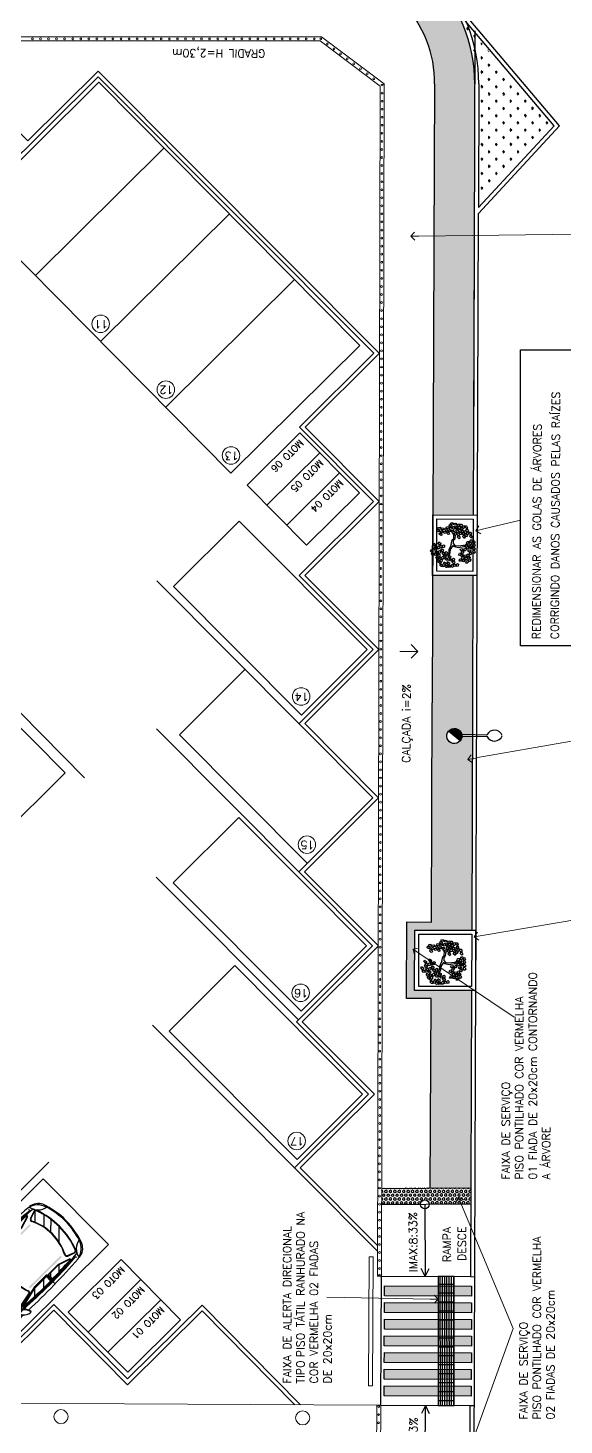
# Model space of a CAD drawing. Extents: x -1057 to 3416, y -340 to 4111.
# Drawn here: x -698.91 to -685.6, y 281.49 to 316.17 of the extents above; entities that cross this region are included whole.
import ezdxf

# ---------------------------------------------------------------- set-up
doc = ezdxf.new("R2010")
doc.units = 0
doc.header["$LTSCALE"] = 50
for name, pattern in [('CONTINU', [0]), ('DGN Style 1', [0.003115, 5.18318e-06, -0.00311]), ('HIDDEN', [9.525, 6.35, -3.175])]:
    doc.linetypes.add(name, pattern=pattern)
doc.layers.add('0.1', color=8, linetype='Continuous', lineweight=13)
doc.layers.add('Margem A3', color=8, linetype='DGN Style 1', lineweight=0)
for name, color, linetype in [('GRAMA', 90, 'Continuous'), ('HAC', 1, 'Continuous'), ('layout', 1, 'Continuous'), ('luminaria', 10, 'Continuous'), ('medir projeto', 6, 'Continuous'), ('OK', 96, 'Continuous'), ('Poste de cimento', 7, 'Continuous')]:
    doc.layers.add(name, color=color, linetype=linetype)
doc.styles.add('60x100', font='romans.shx', dxfattribs={"height": 0.2})
doc.styles.add('80X50', font='romans.shx')
doc.styles.add('ROMANS', font='romans')
doc.styles.get("Standard").update_dxf_attribs({"font": 'romans.shx'})
pattern_1 = [(90.064457, (-575.63257, -165.588903), (-0.0549925784, -6.1866e-05), [0.03175, -0.0635]), (210.064457, (-575.63257, -165.588903), (0.027549867, -0.047594037), [0.03175, -0.0635]), (150.064457, (-575.632603, -165.557153), (-0.0274427115, -0.047655903), [0.03175, -0.0635])]

# ---------------------------------------------------------------- blocks, each defined once
blk = doc.blocks.new('Car')
at = {"layer": 'layout', "color": 8}
for p, q in [((-44.4, -116.8), (-45.5, -110.7)), ((-42.5, -116.4), (-43.6, -110.2)), ((-41.1, -116), (-42, -109.8)), ((-39.1, -115.6), (-40.1, -109.4)), ((-37.2, -115.2), (-38.1, -108.9)), ((-35.8, -114.9), (-36.5, -108.6)), ((-33.8, -114.5), (-34.6, -108.2)), ((-31.8, -114.1), (-32.6, -107.8)), ((-30.4, -113.9), (-31, -107.6)), ((-28.4, -113.5), (-29, -107.4)), ((-26.4, -113.2), (-27.1, -107.2)), ((-25, -113), (-25.5, -107)), ((-23, -112.8), (-23.5, -106.4)), ((25.2, -163.1), (-22.1, -115.7)), ((-21.2, -112.5), (-21.3, -106.1)), ((-19.2, -112.3), (-19.3, -105.9)), ((-17.2, -112.1), (-17.4, -105.7)), ((-15.7, -111.9), (-15.7, -105.5)), ((-13.7, -111.8), (-13.7, -105.3)), ((-11.7, -111.6), (-11.7, -105.2)), ((-9.7, -111.5), (-9.7, -105.1)), ((-7.7, -111.4), (-7.7, -105)), ((-5.7, -111.3), (-5.7, -104.9)), ((-3.7, -111.3), (-3.7, -104.8)), ((3.7, -111.3), (3.7, -104.8)), ((39.6, -148.7), (5.2, -114.3)), ((5.7, -111.3), (5.7, -104.9)), ((7.7, -111.4), (7.7, -105)), ((9.7, -111.5), (9.7, -105.1)), ((11.7, -111.6), (11.7, -105.2)), ((13.7, -111.8), (13.7, -105.3)), ((15.7, -111.9), (15.7, -105.5)), ((17.2, -112.1), (17.4, -105.7)), ((19.2, -112.3), (19.3, -105.9)), ((21.2, -112.5), (21.3, -106.1)), ((23, -112.8), (23.5, -106.4)), ((25, -113), (25.5, -107)), ((26.4, -113.2), (27.1, -107.2)), ((28.4, -113.5), (29, -107.4)), ((30.4, -113.9), (31, -107.6)), ((31.8, -114.1), (32.6, -107.8)), ((63.1, -148), (32.6, -117.5)), ((33.8, -114.5), (34.6, -108.2)), ((35.8, -114.9), (36.5, -108.6)), ((37.2, -115.2), (38.1, -108.9)), ((39.1, -115.6), (40.1, -109.4)), ((41.1, -116), (42, -109.8)), ((42.5, -116.4), (43.6, -110.2)), ((44.4, -116.8), (45.5, -110.7)), ((-72.4, -154), (-71.3, -150.4)), ((-71.4, -149.7), (-71.5, -143.3)), ((-70.4, -149.4), (-70.5, -140)), ((-53.8, -202.9), (-70.4, -128.8)), ((-69.4, -149.1), (-69.5, -139.9)), ((-68.4, -148.9), (-68.7, -139.9)), ((-67.3, -131.9), (-57, -183.8)), ((-66.3, -131.7), (-56.1, -183.6)), ((-15.9, -179.3), (-66, -129.1)), ((-8.4, -174.6), (-58.2, -124.8)), ((53.8, -202.9), (70.4, -128.8)), ((56.1, -183.6), (66.3, -131.7)), ((57, -183.8), (67.3, -131.9)), ((68.4, -148.9), (68.7, -139.9)), ((69.4, -149.1), (69.5, -139.9)), ((70.4, -149.4), (70.5, -140)), ((72.4, -154), (71.3, -150.4)), ((71.4, -149.7), (71.5, -143.3)), ((-86.3, -160.6), (-73.2, -154.7)), ((-56.9, -198.5), (-67, -155.8)), ((-55.9, -198.3), (-66, -155.6)), ((55.9, -198.3), (66, -155.6)), ((56.9, -198.5), (67, -155.8)), ((86.3, -160.6), (73.2, -154.7)), ((-56.8, -200.2), (-68.8, -188.2)), ((-56.8, -237.2), (-56.8, -199.5)), ((-55.8, -237.2), (-55.8, -199.5)), ((-53.8, -238.7), (-53.8, -203.1)), ((44.8, -182.6), (43.4, -181.3)), ((53.8, -238.7), (53.8, -203.1)), ((55.8, -237.2), (55.8, -199.5)), ((56.8, -237.2), (56.8, -199.5)), ((69.3, -207.1), (57.6, -195.4)), ((-80.7, -239.7), (-54.8, -239.7)), ((-56.8, -227.8), (-69.3, -215.2)), ((-68.3, -237.2), (-69.2, -236.3)), ((-69.1, -237.2), (-56.8, -237.2)), ((-69.1, -238.2), (-56.8, -238.2)), ((80.7, -239.7), (54.8, -239.7)), ((69.1, -237.2), (56.8, -237.2)), ((69.1, -238.2), (56.8, -238.2)), ((-56.8, -241.4), (-69, -241.4)), ((-56.8, -242.4), (-69, -242.4)), ((-57, -273.8), (-68.3, -262.5)), ((-56.8, -248.7), (-62.9, -242.6)), ((-56.8, -272.4), (-56.8, -242.4)), ((-55.8, -272.4), (-55.8, -242.4)), ((55.8, -272.4), (55.8, -242.4)), ((56.8, -241.4), (69, -241.4)), ((56.8, -242.4), (69, -242.4)), ((56.8, -272.4), (56.8, -242.4)), ((68.3, -263.5), (56.8, -251.9)), ((-65.1, -298.3), (-57, -273.6)), ((-64.2, -298.6), (-56, -273.9)), ((-57.2, -300.9), (-62.7, -316.3)), ((-56.3, -301.3), (-61.8, -316.6)), ((64.2, -298.6), (56, -273.9)), ((61.8, -316.6), (56.3, -301.3)), ((65.1, -298.3), (57, -273.6)), ((62.7, -316.3), (57.2, -300.9)), ((1.6, -332.4), (-21.8, -309)), ((25.1, -330.6), (5.5, -311)), ((42.5, -327), (25.2, -309.8)), ((61.9, -318.8), (44.9, -301.8))]:
    blk.add_line(p, q, dxfattribs=at)
for centre, radius, start, end in [((-7.8, -326.7), 326.8, 88.6351, 95.7726), ((7.8, -326.7), 326.8, 84.2274, 91.3649), ((866.8, -205.6), 949.5, 169.2081, 175.3433), ((-34.3, -38.3), 32.9, 86.5625, 164.4958), ((-69, 10.4), 40, 274.3393, 336.719), ((-25.6, -41.2), 42.5, 111.779, 161.6544), ((122.7, -124.6), 188.5, 142.4297, 176.6237), ((155.6, -136.8), 222.3, 145.0929, 173.9605), ((-40.2, -4.5), 3, 97.674, 111.779), ((-10, -339.3), 334.6, 88.282, 93.8135), ((10.1, 328.4), 336.5, 262.7695, 268.2851), ((10, -339.3), 334.6, 86.1865, 91.718), ((-10.1, 328.4), 336.5, 271.7149, 277.2305), ((-155.6, -136.8), 222.3, 6.0395, 34.9071), ((-122.7, -124.6), 188.5, 3.3763, 37.5703), ((69, 10.4), 40, 203.281, 265.6607), ((34.3, -38.3), 32.9, 15.5042, 93.4375), ((40.2, -4.5), 3, 68.221, 82.326), ((25.6, -41.2), 42.5, 18.3456, 68.221), ((-866.8, -205.6), 949.5, 4.6567, 10.7919), ((-77.8, -119.2), 1, 174.7727, 295.0781), ((0.5, -286.5), 183.7, 90, 115.0781), ((-64.4, -113.6), 1, 172.7258, 290.5969), ((0, -280.4), 167.2, 90.0065, 112.6232), ((0, -280.4), 166.2, 90.0085, 112.6252), ((-0.5, -286.5), 183.7, 64.9219, 90), ((0, -280.4), 167.2, 67.3768, 89.9935), ((0, -280.4), 166.2, 67.3768, 89.9935), ((64.4, -113.6), 1, 249.4031, 7.2742), ((77.8, -119.2), 1, 244.9219, 5.2273), ((-67, -159.1), 20.4, 115.2032, 181.9349), ((-94.9, -128.7), 32, 283.4706, 317.3927), ((1565.6, -198.2), 1646.7, 177.6205, 178.0972), ((-75, -129.5), 4.65, 8.7491, 183.5185), ((-74.5, -143.4), 3, 0.889, 115.2032), ((940.7, -224.1), 1014.7, 175.8385, 184.8151), ((-72.5, -140.1), 1, 0.889, 98.0676), ((936.4, -221.1), 1008.4, 175.9397, 185.4333), ((-72.4, -149.7), 1, 287.9404, 0.889), ((-71.5, -140), 1, 0.889, 95.2234), ((-71.4, -149.4), 1, 285.265, 0.889), ((-70.5, -139.9), 1, 0.889, 92.3899), ((-70.4, -149.1), 1, 282.6212, 0.889), ((-69.7, -139.9), 1, 2.0031, 90.1843), ((-69.4, -148.9), 1, 280.1196, 2.0031), ((-62.4, -130.8), 5, 111.9536, 193.3017), ((-62.4, -130.8), 4, 111.9536, 193.5543), ((62.4, -130.8), 4.01, 346.5287, 68.1294), ((62.4, -130.8), 5, 346.6983, 68.0464), ((-936.4, -221.1), 1008.4, 354.5667, 4.0603), ((69.4, -148.9), 1, 177.9969, 259.8804), ((69.7, -139.9), 1, 89.8157, 177.9969), ((70.4, -149.1), 1, 179.111, 257.3788), ((70.5, -139.9), 1, 87.6101, 179.111), ((75, -129.5), 4.65, 356.4815, 171.2509), ((71.4, -149.4), 1, 179.111, 254.735), ((71.5, -140), 1, 84.7766, 179.111), ((-940.7, -224.1), 1014.7, 355.1849, 4.1615), ((94.9, -128.7), 32, 222.6073, 256.5294), ((72.4, -149.7), 1, 179.111, 252.0596), ((72.5, -140.1), 1, 81.9324, 179.111), ((74.5, -143.4), 3, 64.7968, 179.111), ((67, -159.1), 20.4, 358.0651, 64.7968), ((-1565.6, -198.2), 1646.7, 1.9028, 2.3795), ((-86.5, -159.6), 1, 193.8166, 282.2331), ((1565.6, -198.2), 1646.7, 178.6017, 183.9759), ((770.4, -218.9), 840.8, 175.6929, 181.2505), ((770.4, -218.9), 839.8, 175.6943, 181.2501), ((-67, -155.8), 1, 13.3017, 174.5453), ((0, -345), 166.5, 90, 107.8184), ((0, -345), 165.5, 90, 107.8184), ((0, -345), 166.5, 72.1816, 90), ((0, -345), 165.5, 72.1816, 90), ((67, -155.8), 1, 5.4547, 166.6983), ((-770.4, -218.9), 839.8, 358.7499, 4.3057), ((-770.4, -218.9), 840.8, 358.7495, 4.3071), ((73.4, -153.7), 1, 196.4299, 257.7669), ((-1565.6, -198.2), 1646.7, 356.0241, 1.3983), ((86.5, -159.6), 1, 257.7669, 346.1834), ((-52.2, -182.7), 5, 193.3017, 287.8184), ((-60.8, -199.5), 4, 360, 13.3017), ((-52.2, -182.7), 4, 193.5543, 287.8184), ((-60.8, -199.5), 5, 0, 13.3017), ((-54.8, -203.1), 1, 0, 13.3017), ((52.2, -182.7), 5, 252.1816, 346.6983), ((52.2, -182.7), 4, 252.1816, 346.4457), ((54.8, -203.1), 1, 166.6983, 180), ((60.8, -199.5), 5, 166.6983, 180), ((60.8, -199.5), 4, 166.6983, 180), ((-69.1, -237.2), 1, 181.5835, 270), ((-56.8, -237.2), 1, 270, 0), ((-54.8, -238.7), 1, 270, 0), ((54.8, -238.7), 1, 180, 270), ((56.8, -237.2), 1, 180, 270), ((69.1, -237.2), 1, 270, 358.4165), ((-69, -242.4), 1, 90, 181.1066), ((9004.6, 48.7), 9079.4, 181.83701, 182.18864), ((9004.6, 48.7), 9078.4, 181.83709, 182.18858), ((-56.8, -242.4), 1, 0, 90), ((56.8, -242.4), 1, 90, 180), ((-9004.6, 48.7), 9078.4, 357.81142, 358.16291), ((-9004.6, 48.7), 9079.4, 357.81136, 358.16299), ((69, -242.4), 1, 358.8934, 90), ((-66.1, -298), 2, 183.0738, 341.6525), ((-66.1, -298), 1, 183.4405, 341.6525), ((-52.5, -302.6), 5, 63.1357, 160.3462), ((-60.8, -272.4), 4, 341.6525, 360), ((-52.5, -302.6), 4, 63.1357, 160.3462), ((-60.8, -272.4), 5, 341.6525, 360), ((0, -198.9), 112.2, 243.1357, 270), ((0, -198.9), 111.2, 243.1357, 270), ((0, -198.9), 111.2, 270, 296.8643), ((0, -198.9), 112.2, 270, 296.8643), ((52.5, -302.6), 5, 19.6538, 116.8643), ((52.5, -302.6), 4, 19.6538, 116.8643), ((60.8, -272.4), 5, 180, 198.3475), ((60.8, -272.4), 4, 180, 198.3475), ((66.1, -298), 2, 198.3475, 356.9262), ((66.1, -298), 1, 198.3475, 356.5595), ((-39.1, -305.6), 38.6, 190.1502, 253.6248), ((-79.7, -346.5), 30, 5.2584, 84.7128), ((-46.8, -314.4), 30, 185.5819, 244.441), ((-73.3, -309.4), 3, 270, 5.5819), ((-62.6, -316.1), 5, 185.4333, 247.7979), ((-58, -317.9), 5, 160.3462, 249.5059), ((-58, -317.9), 4, 160.3462, 249.5059), ((0, -162.8), 170.6, 249.5059, 270), ((0, -162.8), 169.6, 249.5059, 270), ((0, -162.8), 169.6, 270, 290.4941), ((0, -162.8), 170.6, 270, 290.4941), ((79.7, -346.5), 30, 95.2872, 174.7416), ((39.1, -305.6), 38.6, 286.3752, 349.8498), ((58, -317.9), 4, 290.4941, 19.6538), ((58, -317.9), 5, 290.4941, 19.6538), ((46.8, -314.4), 30, 295.559, 354.4181), ((62.6, -316.1), 5, 292.2021, 354.5667), ((73.3, -309.4), 3, 174.4181, 270), ((0, -181.6), 170.6, 249.5059, 270), ((0, -181.6), 168.6, 252.2391, 270), ((0, -181.6), 170.6, 270, 290.4941), ((0, -181.6), 168.6, 270, 287.7609)]:
    blk.add_arc(centre, radius, start, end, dxfattribs=at)
for points in [[(-49.6, -290.4), (-45.8, -290.4), (-49.6, -194), (-45.8, -194)], [(49.6, -290.4), (45.8, -290.4), (49.6, -194), (45.8, -194)]]:
    blk.add_solid(points, dxfattribs=at)
blk = doc.blocks.new('_Open90')
at = {"color": 0, "linetype": 'ByBlock', "lineweight": -2}
for p, q in [((0, 0), (-1, 0)), ((-0.5, 0.5), (0, 0)), ((0, 0), (-0.5, -0.5))]:
    blk.add_line(p, q, dxfattribs=at)
blk = doc.blocks.new('poste concreto')
at = {"layer": 'Poste de cimento'}
h = blk.add_hatch(color=256, dxfattribs=at)
h.dxf.hatch_style = 1
h.paths.add_polyline_path([(364866.842, 7758015.357), (364866.767, 7758015.418), (364866.676, 7758015.455), (364866.578, 7758015.47), (364866.48, 7758015.455), (364866.39, 7758015.418), (364866.314, 7758015.357), (364866.254, 7758015.282), (364866.216, 7758015.191), (364866.201, 7758015.093), (364866.956, 7758015.093), (364866.94, 7758015.191), (364866.903, 7758015.282)])
for p, q in [((364866.815, 7758015.406), (364867.773, 7758016.191)), ((364866.39, 7758015.418), (364866.48, 7758015.455)), ((364866.48, 7758015.455), (364866.578, 7758015.47)), ((364866.578, 7758015.47), (364866.676, 7758015.455)), ((364866.676, 7758015.455), (364866.767, 7758015.418)), ((364866.886, 7758015.322), (364867.818, 7758016.138)), ((364866.201, 7758015.093), (364866.216, 7758015.191)), ((364866.216, 7758014.995), (364866.201, 7758015.093)), ((364866.956, 7758015.093), (364866.201, 7758015.093)), ((364866.216, 7758015.191), (364866.254, 7758015.282)), ((364866.254, 7758014.904), (364866.216, 7758014.995)), ((364866.254, 7758015.282), (364866.314, 7758015.357)), ((364866.314, 7758014.829), (364866.254, 7758014.904)), ((364866.314, 7758015.357), (364866.39, 7758015.418)), ((364866.39, 7758014.768), (364866.314, 7758014.829)), ((364866.48, 7758014.731), (364866.39, 7758014.768)), ((364866.767, 7758014.768), (364866.676, 7758014.731)), ((364866.767, 7758015.418), (364866.842, 7758015.357)), ((364866.842, 7758014.829), (364866.767, 7758014.768)), ((364866.842, 7758015.357), (364866.903, 7758015.282)), ((364866.903, 7758014.904), (364866.842, 7758014.829)), ((364866.903, 7758015.282), (364866.94, 7758015.191)), ((364866.94, 7758014.995), (364866.903, 7758014.904)), ((364866.94, 7758015.191), (364866.956, 7758015.093)), ((364866.956, 7758015.093), (364866.94, 7758014.995)), ((364866.578, 7758014.716), (364866.48, 7758014.731)), ((364866.676, 7758014.731), (364866.578, 7758014.716))]:
    blk.add_line(p, q, dxfattribs=at)
for centre, start, end in [((364868.17, 7758016.298), 60.73513, 195.09868), ((364867.989, 7758016.511), 245.39714, 19.76069)]:
    blk.add_arc(centre, 0.411, start, end, dxfattribs=at)
blk = doc.blocks.new('L', base_point=(1.368, 0.591))
at = {"color": 3, "lineweight": -2}
for p, q in [((1.275, 0.567), (1.306, 0.592)), ((1.288, 0.517), (1.275, 0.567)), ((1.281, 0.65), (1.312, 0.675)), ((1.294, 0.6), (1.281, 0.65)), ((1.317, 0.508), (1.288, 0.517)), ((1.322, 0.591), (1.294, 0.6)), ((1.306, 0.592), (1.336, 0.538)), ((1.312, 0.675), (1.342, 0.621)), ((1.336, 0.538), (1.317, 0.508)), ((1.342, 0.621), (1.322, 0.591)), ((1.337, 0.489), (1.356, 0.548)), ((1.376, 0.484), (1.337, 0.489)), ((1.356, 0.548), (1.391, 0.554)), ((1.404, 0.527), (1.376, 0.484)), ((1.391, 0.554), (1.404, 0.527))]:
    blk.add_line(p, q, dxfattribs=at)
blk = doc.blocks.new('Árvore-13')
at = {"color": 3}
for p, q in [((-0.8, 0.3), (-0.96, 0.41)), ((-0.8, 0.41), (-0.95, 0.5)), ((-0.36, 0.35), (-0.8, 0.41)), ((-0.37, 0.23), (-0.8, 0.3)), ((-0.13, 0.11), (-0.37, 0.23)), ((-0.07, 0.19), (-0.36, 0.35)), ((-0.07, -0.04), (-0.13, 0.11)), ((0.03, 0.07), (-0.07, 0.19)), ((0.03, 0.07), (0.32, 0.33)), ((0.12, -0.05), (0.28, 0.13)), ((0.28, 0.13), (0.42, 0.28)), ((0.32, 0.33), (0.41, 0.54)), ((0.41, 0.54), (0.48, 0.66)), ((0.42, 0.28), (0.5, 0.51)), ((0.48, 0.66), (0.57, 0.72)), ((0.5, 0.51), (0.63, 0.67)), ((0.57, 0.72), (0.61, 0.82)), ((0.63, 0.67), (0.78, 0.72)), ((-0.3, -0.39), (-0.42, -0.69)), ((-0.2, -0.45), (-0.31, -0.74)), ((-0.31, -0.74), (-0.24, -0.89)), ((-0.15, -0.3), (-0.3, -0.39)), ((-0.05, -0.38), (-0.2, -0.45)), ((-0.07, -0.04), (-0.15, -0.3)), ((0.12, -0.05), (-0.05, -0.38))]:
    blk.add_line(p, q, dxfattribs=at)
at = {"color": 3, "xscale": 3.048, "yscale": 3.048, "zscale": 3.048}
for p, rotation in [((-1.3, 0.88), 347.8021081598379), ((-0.93, 0.96), 295.0165150851705), ((-0.72, 1.45), 295.0165150851705), ((-0.49, 1.26), 295.0165150851705), ((-0.25, 1.14), 295.0165150851705), ((0.17, 1.45), 190.1248425347958), ((0.35, 0.95), 190.1248425347958), ((0.58, 1.4), 190.1248425347958), ((0.68, 0.78), 190.1248425347958), ((0.85, 1.34), 190.1248425347958), ((1.21, 1.15), 190.1248425347958), ((1.32, 0.75), 190.1248425347958), ((-1.44, 0.37), 347.8021081598379), ((-1.13, 0.41), 347.8021081598379), ((-0.85, 0.46), 295.0165150851705), ((-0.35, 0.69), 295.0165150851705), ((0.76, 0.27), 190.1248425347958), ((0.8, -0.3), 190.1248425347958), ((1.12, 0.57), 190.1248425347958), ((1.2, -0.32), 190.1248425347958), ((1.25, 0.04), 190.1248425347958), ((1.58, 0.11), 190.1248425347958), ((-0.1, -0.9), 66.16076666471405), ((-0.02, -1.19), 66.16076666471405), ((0.5, -1), 66.16076666471405), ((-0.45, -1.4), 66.16076666471405), ((0.62, -1.32), 66.16076666471405)]:
    blk.add_blockref('L', p, dxfattribs=dict(at, rotation=rotation))
for p in [(-1.39, -0.31), (-1.23, -0.88), (-1.05, -0.53), (-0.87, -1.13), (-0.85, -0.45), (-0.67, -1.02), (-0.45, -1.04), (-0.44, -0.54)]:
    blk.add_blockref('L', p, dxfattribs=at)

msp = doc.modelspace()

# ---------------------------------------------------------------- hatches: boundary and pattern name
at = {"layer": '0.1', "linetype": 'CONTINU', "lineweight": -2}
h = msp.add_hatch(color=7, dxfattribs=at)
h.dxf.hatch_style = 1
h.paths.add_polyline_path([(-690.07, 282.221), (-687.906, 282.21), (-687.906, 282.46), (-690.069, 282.466)])
h.paths.add_polyline_path([(-690.071, 282.635), (-687.907, 282.625), (-687.906, 282.875), (-690.07, 282.88)])
h.paths.add_polyline_path([(-690.066, 283.049), (-687.902, 283.039), (-687.902, 283.289), (-690.065, 283.295)])
h.paths.add_polyline_path([(-690.067, 283.464), (-687.903, 283.453), (-687.902, 283.703), (-690.066, 283.709)])
h.paths.add_polyline_path([(-690.062, 283.878), (-687.898, 283.867), (-687.898, 284.117), (-690.061, 284.123)])
h.paths.add_polyline_path([(-690.063, 284.292), (-687.899, 284.282), (-687.898, 284.532), (-690.062, 284.537)])
h.paths.add_polyline_path([(-690.063, 284.706), (-687.9, 284.696), (-687.899, 284.946), (-690.063, 284.952)])
at = {"layer": 'GRAMA'}
h = msp.add_hatch(dxfattribs=at)
h.set_pattern_fill('GRASS', color=256, scale=0.01, angle=90.0645)
h.set_pattern_definition([(180.064457, (-312.81045, -144.29793), (-0.179402955, -0.179807063), [0.047625, -0.31158524]), (135.064457, (-312.81045, -144.29793), (-0.17940295, -0.17980706), [0.047625, -0.206375]), (225.064457, (-312.81045, -144.29793), (0.17980706, -0.17940295), [0.047625, -0.206375])])
h.paths.add_polyline_path([(-688.093, 316.322, -0.101681), (-687.783, 314.784), (-687.791, 311.719), (-685.912, 313.751)])
at = {"layer": 'HAC'}
h = msp.add_hatch(dxfattribs=at)
h.set_pattern_fill('HEX', color=256, scale=0.01, angle=90.0645, style=0)
h.set_pattern_definition(pattern_1)
h.paths.add_polyline_path([(-688.86, 304.087), (-687.86, 304.082), (-687.836, 310.768), (-687.821, 314.794, 0.415582), (-691.629, 318.598), (-696.958, 318.598), (-696.958, 317.598), (-691.629, 317.598, -0.415414), (-688.82, 314.894), (-688.836, 310.772)])
h = msp.add_hatch(dxfattribs=at)
h.set_pattern_fill('HEX', color=256, scale=0.01, angle=90.0645, style=0)
h.set_pattern_definition(pattern_1)
h.paths.add_polyline_path([(-688.866, 302.584), (-688.877, 299.423), (-688.896, 293.98), (-689.507, 293.981), (-689.513, 292.082), (-688.903, 292.081), (-688.929, 287.375), (-687.921, 287.382), (-687.901, 292.28), (-689.313, 292.281), (-689.308, 293.78), (-687.897, 293.778), (-687.877, 299.418), (-687.866, 302.579)])
h.paths.add_polyline_path([(-688.314, 298.41), (-688.362, 298.412), (-688.409, 298.427), (-688.451, 298.453), (-688.483, 298.491), (-688.505, 298.534), (-688.514, 298.582), (-688.513, 298.63), (-688.498, 298.677), (-688.472, 298.719), (-688.434, 298.752), (-688.39, 298.774), (-688.343, 298.783), (-688.294, 298.781), (-688.248, 298.766), (-688.206, 298.74), (-688.173, 298.702), (-688.151, 298.658), (-688.142, 298.611), (-688.144, 298.563), (-688.159, 298.516), (-688.185, 298.474), (-688.223, 298.441), (-688.266, 298.419)], flags=16)
h = msp.add_hatch(dxfattribs=at)
h.set_pattern_fill('HEX', color=256, scale=0.01, angle=90.0645, style=0)
h.set_pattern_definition([(90.064457, (-515.80866, -125.81812), (-0.0549925784, -6.1866e-05), [0.03175, -0.0635]), (210.064457, (-515.80866, -125.81812), (0.027549867, -0.047594037), [0.03175, -0.0635]), (150.064457, (-515.8087, -125.78637), (-0.0274427115, -0.047655903), [0.03175, -0.0635])])
h.paths.add_polyline_path([(-689.169, 286.973, -0.415997), (-689.06, 287.084, -0.412432), (-688.95, 286.975), (-687.922, 286.982), (-687.921, 287.382), (-690.135, 287.366), (-690.136, 286.966)])
at = {"layer": 'medir projeto', "linetype": 'CONTINU', "lineweight": -2}
h = msp.add_hatch(dxfattribs=at)
h.set_pattern_fill('GRATE', color=1, scale=0.07, angle=270.061)
h.set_pattern_definition([(270.061047, (-320.844425, 537.640665), (0.0555624685, 5.92e-05), []), (0.061047, (-320.84442, 537.64067), (-0.0002368, 0.22224987), [])])
h.paths.add_polyline_path([(-688.33, 285.18), (-688.73, 285.179), (-688.728, 281.981), (-688.328, 281.981)])

# ---------------------------------------------------------------- linework, layer by layer
at = {"layer": '0.1', "color": 8}
for p, q in [((-691.629, 315.947), (-733.039, 315.959)), ((-690.071, 314.78), (-691.629, 315.947)), ((-691.663, 315.847), (-732.97, 315.859)), ((-690.17, 314.729), (-691.663, 315.847)), ((-700.744, 315.217), (-698.915, 313.37)), ((-697.168, 314.959), (-702.468, 309.71)), ((-697.167, 315.1), (-698.915, 313.37)), ((-697.168, 314.959), (-690.329, 308.095)), ((-697.167, 315.1), (-690.185, 308.093)), ((-690.17, 314.729), (-690.239, 285.189)), ((-690.071, 314.78), (-690.14, 285.189)), ((-690.329, 308.095), (-692.171, 306.26)), ((-690.188, 308.095), (-692.029, 306.26)), ((-690.336, 304.418), (-692.171, 306.26)), ((-690.194, 304.418), (-692.029, 306.26)), ((-690.682, 304.633), (-692.16, 306.125)), ((-690.336, 304.418), (-692.178, 302.583)), ((-690.194, 304.418), (-692.036, 302.583)), ((-690.342, 300.741), (-692.178, 302.583)), ((-690.201, 300.741), (-692.036, 302.583)), ((-697.511, 297.555), (-701.029, 301.107)), ((-690.342, 300.741), (-692.184, 298.906)), ((-690.201, 300.741), (-692.043, 298.906)), ((-689.684, 300.697), (-689.234, 300.695)), ((-689.234, 300.695), (-689.4, 300.528)), ((-689.234, 300.695), (-689.398, 300.864)), ((-690.356, 293.388), (-695.72, 298.771)), ((-690.208, 297.064), (-692.043, 298.906)), ((-690.349, 297.065), (-692.191, 295.229)), ((-690.208, 297.064), (-692.049, 295.229)), ((-692.197, 291.552), (-695.727, 295.094)), ((-690.214, 293.387), (-692.049, 295.229)), ((-690.356, 293.388), (-692.244, 291.506)), ((-690.214, 293.387), (-692.102, 291.506)), ((-690.235, 285.807), (-695.826, 291.418)), ((-690.455, 289.711), (-692.244, 291.506)), ((-690.313, 289.711), (-692.102, 291.506)), ((-690.455, 289.711), (-692.296, 287.876)), ((-690.313, 289.711), (-692.155, 287.875)), ((-703.793, 282.675), (-698.392, 288.023)), ((-690.235, 285.948), (-692.155, 287.875)), ((-695.123, 284.109), (-696.601, 285.601)), ((-690.458, 282.467), (-690.441, 285.667)), ((-690.341, 285.666), (-690.441, 285.667)), ((-690.358, 282.466), (-690.341, 285.666)), ((-690.139, 285.189), (-690.239, 285.189)), ((-700.116, 282.657), (-698.268, 284.486)), ((-700.116, 282.516), (-698.269, 284.345)), ((-696.439, 282.497), (-698.269, 284.345)), ((-696.439, 282.639), (-698.268, 284.486)), ((-696.439, 282.639), (-694.591, 284.468)), ((-692.146, 281.999), (-694.591, 284.468)), ((-696.439, 282.497), (-694.592, 284.327)), ((-692.287, 281.999), (-694.592, 284.327)), ((-690.358, 282.466), (-690.458, 282.467)), ((-690.256, 281.989), (-719.643, 282.134)), ((-690.271, 279.027), (-690.256, 281.989)), ((-690.156, 281.989), (-690.256, 281.989)), ((-690.171, 279.027), (-690.156, 281.989))]:
    msp.add_line(p, q, dxfattribs=at)
at = {"layer": '0.1', "color": 8, "linetype": 'CONTINU', "lineweight": -2}
msp.add_line((-690.156, 281.989), (-690.139, 285.189), dxfattribs=at)
at = {"layer": '0.1', "color": 8}
for points in [[(-697.151, 314.826), (-700.349, 311.66)], [(-700.349, 311.66), (-693.875, 305.122), (-690.678, 308.289), (-697.151, 314.826)], [(-698.73, 310.025), (-695.533, 313.192)], [(-697.112, 308.391), (-693.914, 311.557)], [(-695.494, 306.757), (-692.296, 309.923)], [(-692.16, 306.125), (-693.475, 304.824)], [(-691.668, 305.628), (-692.982, 304.326)], [(-693.475, 304.824), (-691.997, 303.331), (-690.682, 304.633)], [(-691.175, 305.131), (-692.49, 303.829)], [(-690.349, 297.065), (-695.713, 302.448)], [(-693.525, 300.252), (-695.155, 298.629), (-691.978, 295.441)], [(-696.601, 285.601), (-697.916, 284.299)], [(-696.108, 285.104), (-697.423, 283.802)], [(-695.616, 284.606), (-696.93, 283.304)], [(-697.916, 284.299), (-696.438, 282.807), (-695.123, 284.109)]]:
    msp.add_lwpolyline(points, dxfattribs=at)
at = {"layer": '0.1', "color": 7}
for points in [[(-689.212, 311.003), (-685.236, 311.052)], [(-687.599, 303.737), (-686.687, 303.954)], [(-687.793, 298.051), (-685.421, 298.466)], [(-687.64, 293.647), (-685.186, 294.056)], [(-689.182, 293.192), (-686.839, 291.621)], [(-688.15, 286.964), (-686.871, 283.895)], [(-688.93, 284.622), (-691.495, 284.67)], [(-688.16, 280.305), (-686.871, 283.895)]]:
    msp.add_lwpolyline(points, dxfattribs=at)
at = {"layer": '0.1', "color": 8}
for points in [[(-693.669, 303.929), (-695.298, 302.306), (-692.122, 299.118), (-690.492, 300.742)], [(-702.793, 299.261), (-701.159, 300.879), (-697.993, 297.681), (-699.627, 296.063)], [(-693.682, 296.576), (-695.311, 294.952), (-692.135, 291.764), (-690.506, 293.388)], [(-693.781, 292.899), (-695.41, 291.275), (-692.234, 288.088), (-690.605, 289.711)], [(-696.917, 285.973), (-698.536, 287.608), (-701.733, 284.441), (-700.115, 282.807)]]:
    msp.add_lwpolyline(points, close=True, dxfattribs=at)
at = {"layer": '0.1', "color": 7, "linetype": 'CONTINU', "lineweight": -2}
for points in [[(-690.062, 284.952), (-687.899, 284.946), (-687.9, 284.696), (-690.063, 284.706), (-690.063, 284.952)], [(-690.062, 284.537), (-687.898, 284.532), (-687.899, 284.282), (-690.063, 284.292), (-690.062, 284.537)], [(-690.061, 284.123), (-687.898, 284.117), (-687.898, 283.867), (-690.062, 283.878), (-690.061, 284.123)], [(-690.066, 283.709), (-687.902, 283.703), (-687.903, 283.453), (-690.067, 283.464), (-690.066, 283.709)], [(-690.065, 283.295), (-687.902, 283.289), (-687.902, 283.039), (-690.066, 283.049), (-690.065, 283.295)], [(-690.07, 282.88), (-687.906, 282.875), (-687.907, 282.625), (-690.071, 282.635), (-690.07, 282.88)], [(-690.069, 282.466), (-687.906, 282.46), (-687.906, 282.21), (-690.07, 282.221), (-690.069, 282.466)]]:
    msp.add_lwpolyline(points, dxfattribs=at)
at = {"layer": '0.1', "color": 8}
for centre, radius in [((-698.804, 315.899), 0.0225), ((-698.604, 315.899), 0.0225), ((-698.404, 315.899), 0.0225), ((-698.204, 315.899), 0.0225), ((-698.004, 315.899), 0.0225), ((-697.804, 315.899), 0.0225), ((-697.604, 315.898), 0.0225), ((-697.404, 315.898), 0.0225), ((-697.204, 315.898), 0.0225), ((-697.004, 315.898), 0.0225), ((-696.804, 315.898), 0.0225), ((-696.604, 315.898), 0.0225), ((-696.404, 315.898), 0.0225), ((-696.204, 315.898), 0.0225), ((-696.004, 315.898), 0.0225), ((-695.804, 315.898), 0.0225), ((-695.604, 315.898), 0.0225), ((-695.404, 315.898), 0.0225), ((-695.204, 315.898), 0.0225), ((-695.004, 315.898), 0.0225), ((-694.804, 315.898), 0.0225), ((-694.604, 315.898), 0.0225), ((-694.404, 315.898), 0.0225), ((-694.204, 315.897), 0.0225), ((-694.004, 315.897), 0.0225), ((-693.804, 315.897), 0.0225), ((-693.604, 315.897), 0.0225), ((-693.404, 315.897), 0.0225), ((-693.204, 315.897), 0.0225), ((-693.004, 315.897), 0.0225), ((-692.804, 315.897), 0.0225), ((-692.604, 315.897), 0.0225), ((-692.404, 315.897), 0.0225), ((-692.204, 315.897), 0.0225), ((-692.004, 315.897), 0.0225), ((-691.804, 315.897), 0.0225), ((-691.646, 315.897), 0.0225), ((-691.481, 315.773), 0.0225), ((-691.316, 315.65), 0.0225), ((-691.152, 315.527), 0.0225), ((-690.987, 315.403), 0.0225), ((-690.822, 315.28), 0.0225), ((-690.657, 315.157), 0.0225), ((-690.492, 315.033), 0.0225), ((-690.328, 314.91), 0.0225), ((-690.121, 314.555), 0.0225), ((-690.121, 314.755), 0.0225), ((-690.122, 314.155), 0.0225), ((-690.122, 314.355), 0.0225), ((-690.123, 313.955), 0.0225), ((-690.123, 313.755), 0.0225), ((-690.124, 313.555), 0.0225), ((-690.124, 313.355), 0.0225), ((-690.125, 313.155), 0.0225), ((-690.125, 312.955), 0.0225), ((-690.126, 312.755), 0.0225), ((-690.126, 312.555), 0.0225), ((-690.126, 312.355), 0.0225), ((-690.127, 312.155), 0.0225), ((-690.127, 311.955), 0.0225), ((-690.128, 311.755), 0.0225), ((-690.128, 311.555), 0.0225), ((-690.129, 311.155), 0.0225), ((-690.129, 311.355), 0.0225), ((-690.13, 310.755), 0.0225), ((-690.13, 310.955), 0.0225), ((-690.131, 310.355), 0.0225), ((-690.131, 310.555), 0.0225), ((-690.132, 310.155), 0.0225), ((-690.132, 309.955), 0.0225), ((-690.133, 309.755), 0.0225), ((-690.133, 309.355), 0.0225), ((-690.133, 309.555), 0.0225), ((-697.109, 308.828), 0.217), ((-690.134, 308.955), 0.0225), ((-690.134, 309.155), 0.0225), ((-690.135, 308.755), 0.0225), ((-690.135, 308.555), 0.0225), ((-690.136, 308.355), 0.0225), ((-690.136, 308.155), 0.0225), ((-690.137, 307.955), 0.0225), ((-690.137, 307.755), 0.0225), ((-690.138, 307.555), 0.0225), ((-695.49, 307.194), 0.217), ((-690.138, 307.355), 0.0225), ((-690.139, 306.955), 0.0225), ((-690.139, 307.155), 0.0225), ((-690.14, 306.755), 0.0225), ((-690.14, 306.555), 0.0225), ((-690.14, 306.355), 0.0225), ((-690.141, 305.955), 0.0225), ((-690.141, 306.155), 0.0225), ((-693.872, 305.56), 0.217), ((-690.142, 305.555), 0.0225), ((-690.142, 305.755), 0.0225), ((-690.143, 305.155), 0.0225), ((-690.143, 305.355), 0.0225), ((-690.144, 304.955), 0.0225), ((-690.144, 304.755), 0.0225), ((-690.145, 304.555), 0.0225), ((-690.145, 304.355), 0.0225), ((-690.146, 304.155), 0.0225), ((-690.146, 303.955), 0.0225), ((-690.147, 303.755), 0.0225), ((-690.147, 303.555), 0.0225), ((-690.147, 303.355), 0.0225), ((-690.148, 303.155), 0.0225), ((-690.148, 302.955), 0.0225), ((-690.149, 302.755), 0.0225), ((-690.149, 302.555), 0.0225), ((-690.15, 302.355), 0.0225), ((-690.15, 302.155), 0.0225), ((-690.151, 301.755), 0.0225), ((-690.151, 301.955), 0.0225), ((-690.152, 301.355), 0.0225), ((-690.152, 301.555), 0.0225), ((-690.153, 301.155), 0.0225), ((-690.153, 300.955), 0.0225), ((-690.154, 300.755), 0.0225), ((-690.154, 300.355), 0.0225), ((-690.154, 300.555), 0.0225), ((-690.155, 299.955), 0.0225), ((-690.155, 300.155), 0.0225), ((-692.131, 299.577), 0.217), ((-690.156, 299.755), 0.0225), ((-690.156, 299.555), 0.0225), ((-690.157, 299.355), 0.0225), ((-690.157, 299.155), 0.0225), ((-690.158, 298.955), 0.0225), ((-690.158, 298.755), 0.0225), ((-690.159, 298.555), 0.0225), ((-690.159, 298.355), 0.0225), ((-690.16, 297.955), 0.0225), ((-690.16, 298.155), 0.0225), ((-690.161, 297.755), 0.0225), ((-690.161, 297.555), 0.0225), ((-690.161, 297.355), 0.0225), ((-690.162, 297.155), 0.0225), ((-690.162, 296.955), 0.0225), ((-690.163, 296.555), 0.0225), ((-690.163, 296.755), 0.0225), ((-690.164, 296.155), 0.0225), ((-690.164, 296.355), 0.0225), ((-691.988, 295.9), 0.217), ((-690.165, 295.955), 0.0225), ((-690.165, 295.755), 0.0225), ((-690.166, 295.555), 0.0225), ((-690.166, 295.355), 0.0225), ((-690.167, 295.155), 0.0225), ((-690.167, 294.955), 0.0225), ((-690.168, 294.755), 0.0225), ((-690.168, 294.555), 0.0225), ((-690.168, 294.355), 0.0225), ((-690.169, 294.155), 0.0225), ((-690.169, 293.955), 0.0225), ((-690.17, 293.755), 0.0225), ((-690.17, 293.555), 0.0225), ((-690.171, 293.355), 0.0225), ((-690.171, 293.155), 0.0225), ((-690.172, 292.755), 0.0225), ((-690.172, 292.955), 0.0225), ((-692.144, 292.223), 0.217), ((-690.173, 292.378), 0.0225), ((-690.173, 292.555), 0.0225), ((-690.174, 291.978), 0.0225), ((-690.174, 292.178), 0.0225), ((-690.174, 291.778), 0.0225), ((-690.175, 291.378), 0.0225), ((-690.175, 291.578), 0.0225), ((-690.176, 290.978), 0.0225), ((-690.176, 291.178), 0.0225), ((-690.177, 290.578), 0.0225), ((-690.177, 290.778), 0.0225), ((-690.178, 290.378), 0.0225), ((-690.178, 290.178), 0.0225), ((-690.179, 289.978), 0.0225), ((-690.179, 289.778), 0.0225), ((-690.18, 289.578), 0.0225), ((-690.18, 289.378), 0.0225), ((-690.181, 289.178), 0.0225), ((-690.181, 288.978), 0.0225), ((-692.243, 288.546), 0.217), ((-690.181, 288.778), 0.0225), ((-690.182, 288.578), 0.0225), ((-690.182, 288.378), 0.0225), ((-690.183, 288.178), 0.0225), ((-690.183, 287.978), 0.0225), ((-690.184, 287.578), 0.0225), ((-690.184, 287.778), 0.0225), ((-690.185, 287.178), 0.0225), ((-690.185, 287.378), 0.0225), ((-690.186, 286.778), 0.0225), ((-690.186, 286.978), 0.0225), ((-690.187, 286.578), 0.0225), ((-690.187, 286.378), 0.0225), ((-690.188, 286.178), 0.0225), ((-690.188, 285.978), 0.0225), ((-690.188, 285.778), 0.0225), ((-690.189, 285.378), 0.0225), ((-690.189, 285.578), 0.0225), ((-690.188, 285.219), 0.0225), ((-690.206, 281.953), 0.0225), ((-690.208, 281.553), 0.0225), ((-690.207, 281.753), 0.0225)]:
    msp.add_circle(centre, radius, dxfattribs=at)
at = {"layer": '0.1', "color": 7}
for centre in [(-698.094, 281.703), (-692.094, 281.673)]:
    msp.add_circle(centre, 0.175, dxfattribs=at)
at = {"layer": 'Margem A3', "color": 7, "linetype": 'CONTINU', "lineweight": -2}
for p, q in [((-685.717, 313.742), (-688.239, 316.722)), ((-685.851, 313.745), (-688.048, 316.341)), ((-687.816, 316.102), (-687.855, 305.434)), ((-688.821, 314.784), (-688.836, 310.772)), ((-687.721, 314.78), (-687.732, 311.715)), ((-687.732, 311.715), (-685.851, 313.745)), ((-687.732, 311.568), (-685.717, 313.742)), ((-687.733, 311.568), (-687.908, 263.918)), ((-688.836, 310.772), (-688.877, 299.423)), ((-687.836, 310.768), (-687.86, 304.082)), ((-687.866, 302.579), (-687.877, 299.418)), ((-687.877, 299.418), (-687.897, 293.779)), ((-687.901, 292.28), (-687.93, 285.178)), ((-690.135, 287.366), (-687.922, 287.382)), ((-690.136, 286.966), (-687.923, 286.982)), ((-689.06, 286.974), (-689.053, 285.183)), ((-690.14, 285.189), (-687.93, 285.178)), ((-689.053, 285.183), (-689.152, 285.382)), ((-689.053, 285.183), (-688.954, 285.382)), ((-687.93, 285.178), (-687.83, 285.177)), ((-690.156, 281.989), (-687.941, 281.978)), ((-689.048, 281.983), (-689.146, 281.785)), ((-689.052, 280.178), (-689.048, 281.983)), ((-689.048, 281.983), (-688.949, 281.785)), ((-687.941, 281.978), (-687.958, 278.048)), ((-687.941, 281.978), (-687.841, 281.977))]:
    msp.add_line(p, q, dxfattribs=at)
for points in [[(-687.766, 302.579), (-688.866, 302.584), (-688.86, 304.087), (-687.76, 304.081)], [(-688.765, 302.684), (-688.761, 303.986), (-687.861, 303.982), (-687.865, 302.679), (-688.765, 302.684)], [(-688.929, 287.375), (-688.903, 292.081), (-689.513, 292.082), (-689.507, 293.981), (-688.896, 293.98), (-688.877, 299.423)], [(-689.313, 292.281), (-689.308, 293.78), (-687.797, 293.778), (-687.801, 292.279), (-689.313, 292.281)], [(-689.212, 292.381), (-689.208, 293.68), (-687.897, 293.679), (-687.901, 292.38), (-689.212, 292.381)]]:
    msp.add_lwpolyline(points, dxfattribs=at)
msp.add_circle((-689.06, 286.974), 0.11, dxfattribs=at)
for centre, radius, start, end in [((-691.618, 314.801), 3.897, 359.696, 90.1751), ((-691.618, 314.801), 3.797, 359.6852, 90.1732), ((-691.571, 314.847), 2.751, 358.6021, 91.2112)]:
    msp.add_arc(centre, radius, start, end, dxfattribs=at)
at = {"layer": 'medir projeto', "color": 7, "linetype": 'CONTINU', "lineweight": -2}
msp.add_line((-687.929, 285.395), (-687.929, 285.395), dxfattribs=at)
for points in [[(-686.687, 300.836), (-686.687, 308.178), (-685.394, 308.178), (-685.394, 300.836)], [(-688.33, 285.18), (-688.73, 285.179), (-688.728, 281.981), (-688.328, 281.981)]]:
    msp.add_lwpolyline(points, close=True, dxfattribs=at)

# ---------------------------------------------------------------- block references
at = {"layer": '0.1', "color": 7}
for p, xscale, yscale, zscale, rotation in [((-689.412, 311), 0.2, 0.2, 0.2, 180.7110159964608), ((-687.793, 303.69), 0.2, 0.2, 0.2, 193.4166986696052), ((-687.99, 298.016), 0.2, 0.2, 0.2, 189.9327529825069), ((-687.837, 293.615), 0.2000000000000001, 0.2000000000000001, 0.2000000000000001, 189.4493429189545), ((-689.348, 293.303), 0.2, 0.2, 0.2, 146.1497120116568), ((-688.227, 287.149), 0.2, 0.2, 0.2, 112.6312523032944), ((-688.73, 284.618), 0.2, 0.2, 0.2, 358.9147013646467)]:
    msp.add_blockref('_Open90', p, dxfattribs=dict(at, xscale=xscale, yscale=yscale, zscale=zscale, rotation=rotation))
at = {"layer": '0.1', "color": 8, "linetype": 'CONTINU', "xscale": 0.01150000000000001, "yscale": 0.01150000000000001, "zscale": 0.01150000000000001, "rotation": 134.7174815060635}
msp.add_blockref('Car', (-700.848, 283.723), dxfattribs=at)
at = {"layer": 'luminaria', "xscale": 0.4999999999999998, "yscale": 0.4999999999999998, "zscale": 0.4999999999999998, "rotation": 319.453149216927}
msp.add_blockref('poste concreto', (-2660939.705, -2828666.596), dxfattribs=at)
at = {"layer": 'OK', "color": 3, "linetype": 'HIDDEN', "xscale": 0.3107660917594164, "yscale": 0.3107660917594164, "zscale": 0.3107660917594164, "rotation": 196.6362105508731}
for p in [(-688.363, 303.349), (-688.598, 293)]:
    msp.add_blockref('Árvore-13', p, dxfattribs=at)

# ---------------------------------------------------------------- texts
at = {"layer": '0.1', "color": 7}
for s, rotation, p in [('GRADIL H=2,30m', 179.7175, (-693.02, 315.634)), ('11', 179.7175, (-696.924, 308.92)), ('12', 179.7175, (-695.305, 307.286)), ('13', 179.7175, (-693.687, 305.651)), ('14', 179.8965, (-691.946, 299.669)), ('15', 179.8965, (-691.803, 295.992)), ('16', 179.8965, (-691.96, 292.315)), ('17', 179.8965, (-692.059, 288.638))]:
    msp.add_text(s, height=0.2, rotation=rotation, dxfattribs=at).set_placement(p)
at = {"layer": '0.1', "color": 7, "style": '80X50'}
for s, rotation, p in [('CORRIGINDO DANOS CAUSADOS PELAS RAÍZES', 89.7175, (-685.735, 300.998)), ('REDIMENSIONAR AS GOLAS DE ÁRVORES', 89.7175, (-686.192, 300.998)), ('CALÇADA i=2%%%', 89.7067, (-689.425, 297.929))]:
    msp.add_text(s, height=0.2, rotation=rotation, dxfattribs=at).set_placement(p)
at = {"layer": '0.1', "color": 7, "linetype": 'CONTINU', "lineweight": -2, "style": 'ROMANS'}
for s, p in [('MOTO 06', (-692.173, 305.969)), ('MOTO 05', (-691.681, 305.472)), ('MOTO 04', (-691.188, 304.974)), ('MOTO 03', (-696.614, 285.445)), ('MOTO 02', (-696.121, 284.947)), ('MOTO 01', (-695.629, 284.45))]:
    msp.add_text(s, height=0.17, rotation=224.7175, dxfattribs=at).set_placement(p)
at = {"layer": '0.1', "color": 7, "char_height": 0.2, "attachment_point": 1, "rotation": 90, "style": '60x100'}
for s, insert in [('FAIXA DE SERVIÇO\\PPISO PONTILHADO COR VERMELHA \\P01 FIADA DE 20x20cm CONTORNANDO\\PA ÁRVORE', (-687.149, 287.588)), ('FAIXA DE ALERTA DIRECIONAL\\PTIPO{\\fArial|b0|i0|c0|p34; }PISO TÁTIL RANHURADO NA\\PCOR VERMELHA 02 FIADAS \\PDE 20x20cm', (-692.58, 282.525)), ('FAIXA DE SERVIÇO\\PPISO PONTILHADO COR VERMELHA \\P02 FIADAS DE 20x20cm', (-686.71, 281.632))]:
    msp.add_mtext(s, dxfattribs=dict(at, insert=insert))
at = {"layer": 'Margem A3', "color": 7, "linetype": 'CONTINU', "lineweight": -2}
for s, rotation, p in [('IMAX:8:33%%%', 90.4114, (-689.246, 285.292)), ('RAMPA', 90.4114, (-688.41, 285.539)), ('DESCE', 90.4114, (-688.038, 285.568)), ('IMAX:8:33%%%', 89.7175, (-689.251, 280.193))]:
    msp.add_text(s, height=0.2, rotation=rotation, dxfattribs=at).set_placement(p)

doc.saveas('drawing.dxf')
